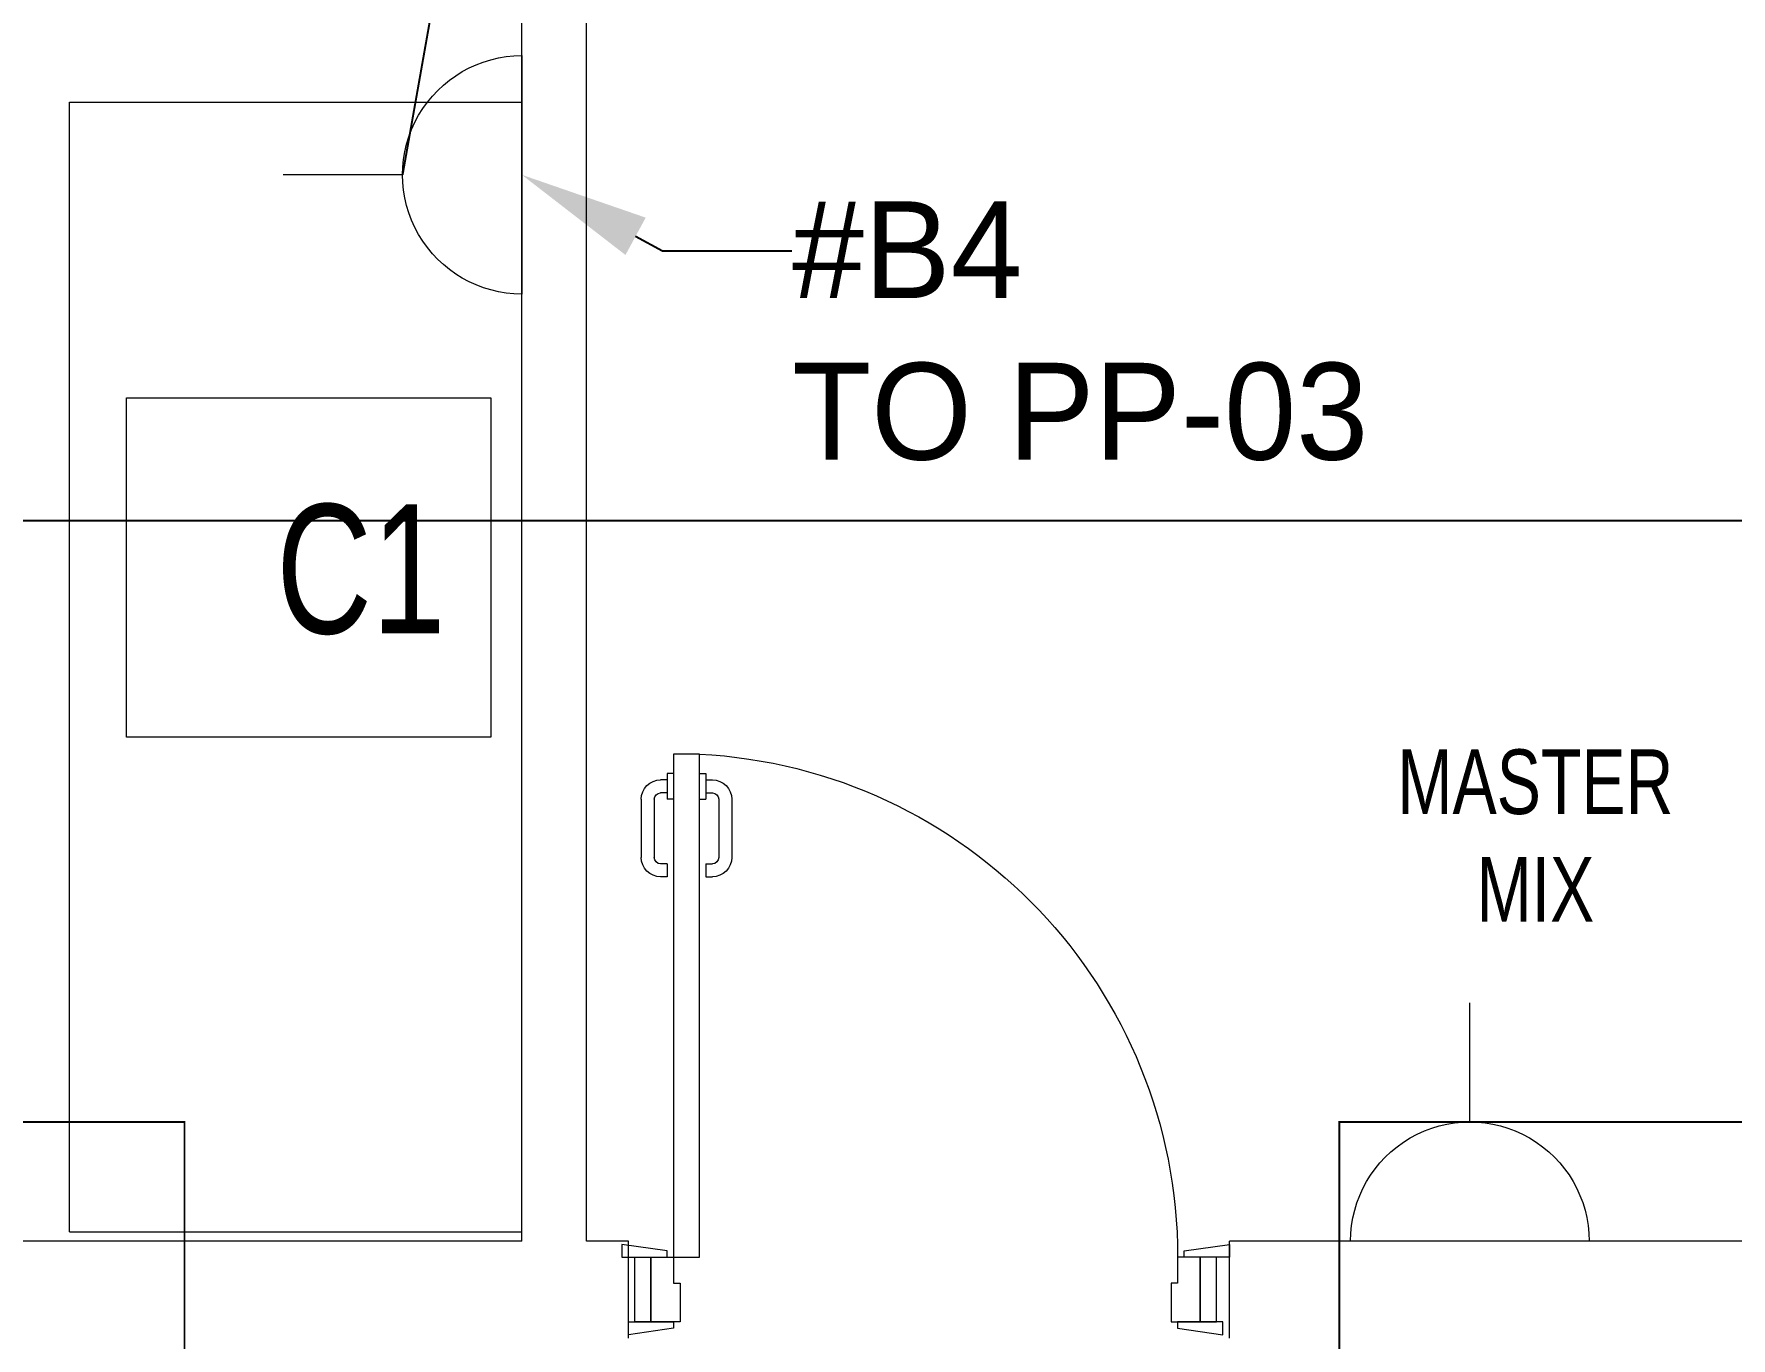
# Model space of a CAD drawing. Header units: metres. Extents: x 75097 to 220695, y -1557923 to -1361206.
# Drawn here: x 205363 to 207989, y -1463703 to -1461684 of the extents above; entities that cross this region are included whole.
import ezdxf
from ezdxf import colors
from ezdxf.entities.mleader import LeaderData, LeaderLine
from ezdxf.math import Vec2, Vec3

# ---------------------------------------------------------------- set-up
doc = ezdxf.new("R2010")
doc.units = ezdxf.units.M
doc.layers.get('0').update_dxf_attribs({"lineweight": 0})
for name, color, linetype, lineweight in [('A-100 - Copy$0$72_EGR_BASE_TEXT', 8, 'Continuous', 0), ('A-100 - Copy$0$Medical Equipment and Furniture', 8, 'Continuous', 0), ('A-100 - Copy$0$Walls', 8, 'Continuous', 0), ('A-100 - Copy$0$Wooden Joinery', 8, 'Continuous', 0)]:
    doc.layers.add(name, color=color, linetype=linetype, lineweight=lineweight)
doc.layers.add('A-100 - Copy$0$axes', color=8, linetype='Continuous')
doc.layers.add('E-POWR', color=7, linetype='Continuous', lineweight=9, true_color=0x4e7e3e)
doc.styles.add('A-100 - Copy$0$X3G_ENTITY_2587EA', font='swisscl.ttf', dxfattribs={"height": 200})
doc.styles.get("Standard").update_dxf_attribs({"font": 'GOTHIC.TTF'})

# ---------------------------------------------------------------- blocks, each defined once
blk = doc.blocks.new('NORMAL SOCKET')
at = {"layer": 'E-POWR'}
for p, q in [((0, 307.7), (0, 615.4)), ((-307.7, 0), (307.7, 0))]:
    blk.add_line(p, q, dxfattribs=at)
blk.add_ellipse((0, 0), major_axis=(32.8, 305.9), ratio=1, start_param=4.81904, end_param=7.960633, dxfattribs=at)
blk = doc.blocks.new('A-100 - Copy$0$A$C72370EFE')
at = {"layer": 'A-100 - Copy$0$Wooden Joinery'}
for p, q in [((-0.01, -0.04), (-0.02, -0.04)), ((-0.01, -0.03), (-0.01, -0.07)), ((0, -0.03), (-0.01, -0.03)), ((0.04, -0.03), (0.05, -0.03)), ((0.05, -0.03), (0.05, -0.07)), ((0.05, -0.04), (0.06, -0.04)), ((-0.05, -0.07), (-0.05, -0.16)), ((-0.03, -0.07), (-0.03, -0.16)), ((-0.01, -0.06), (-0.02, -0.06)), ((0, -0.07), (-0.01, -0.07)), ((0.04, -0.07), (0.05, -0.07)), ((0.05, -0.06), (0.06, -0.06)), ((0.07, -0.07), (0.07, -0.16)), ((0.09, -0.07), (0.09, -0.16)), ((-0.01, -0.17), (-0.02, -0.17)), ((-0.01, -0.17), (-0.01, -0.19)), ((0.05, -0.17), (0.06, -0.17)), ((0.05, -0.17), (0.05, -0.19)), ((-0.01, -0.19), (-0.02, -0.19)), ((0.05, -0.19), (0.06, -0.19))]:
    blk.add_line(p, q, dxfattribs=at)
for centre, radius, start, end in [((-0.02, -0.07), 0.03, 90, 180), ((0.06, -0.07), 0.03, 0, 90), ((-0.02, -0.07), 0.01, 90, 180), ((0.06, -0.07), 0.01, 0, 90), ((-0.02, -0.16), 0.03, 180, 270), ((-0.02, -0.16), 0.01, 180, 270), ((0.06, -0.16), 0.01, 270, 0), ((0.06, -0.16), 0.03, 270, 0)]:
    blk.add_arc(centre, radius, start, end, dxfattribs=at)
blk = doc.blocks.new('A-100 - Copy$0$A$C41DF7AD3')
at = {"layer": 'A-100 - Copy$0$Wooden Joinery', "elevation": 0}
for points in [[(820, 780), (820, 1559), (860, 1559), (860, 780)], [(70, 780), (70, 790), (0, 800), (0, 780)], [(870, 780), (870, 790), (940, 800), (940, 780)], [(80, 680), (80, 670), (10, 660), (10, 680)], [(860, 680), (860, 670), (930, 660), (930, 680)]]:
    blk.add_lwpolyline(points, close=True, dxfattribs=at)
for points in [[(45, 780), (45, 680), (20, 680), (20, 780), (45, 780)], [(45, 780), (80, 780), (80, 740), (90, 740), (90, 680), (45, 680), (45, 780)], [(895, 780), (860, 780), (860, 740), (850, 740), (850, 680), (895, 680), (895, 780)], [(895, 780), (895, 680), (920, 680), (920, 780), (895, 780)]]:
    blk.add_lwpolyline(points, dxfattribs=at)
at = {"layer": 'A-100 - Copy$0$Wooden Joinery'}
blk.add_arc((860, 780, 0), 780, 92.9397, 180, dxfattribs=at)
at = {"layer": 'A-100 - Copy$0$Wooden Joinery', "xscale": 999.9999999998856, "yscale": 999.9999999998856, "zscale": 999.9999999998856}
blk.add_blockref('A-100 - Copy$0$A$C72370EFE', (820, 1559, 0), dxfattribs=at)
blk = doc.blocks.new('A-100 - Copy')
at = {"layer": 'A-100 - Copy$0$axes'}
blk.add_line((215702.3, -1462437.7, 2.4), (83332.8, -1462437.7, 2.4), dxfattribs=at)
at = {"layer": 'A-100 - Copy$0$Medical Equipment and Furniture'}
for p, q in [((205418.3, -1461789.5, 0), (206118.3, -1461789.5, 0)), ((205418.3, -1463538.1, 0), (206118.3, -1463538.1, 0))]:
    blk.add_line(p, q, dxfattribs=at)
at = {"layer": 'A-100 - Copy$0$Medical Equipment and Furniture', "elevation": 0}
blk.add_lwpolyline([(205418.3, -1463538.1), (205418.3, -1461789.5)], dxfattribs=at)
blk.add_lwpolyline([(205506.4, -1462247.2), (206070.1, -1462247.2), (206070.1, -1462772.5), (205506.4, -1462772.5)], close=True, dxfattribs=at)
at = {"layer": 'A-100 - Copy$0$Walls'}
for p, q in [((206118.3, -1463552.7, 0), (203758.1, -1463552.7, 0)), ((206283, -1463552.7, 0), (206218.3, -1463552.7, 0)), ((209608.3, -1463552.7, 0), (207213, -1463552.7, 0))]:
    blk.add_line(p, q, dxfattribs=at)
at = {"layer": 'A-100 - Copy$0$Walls', "elevation": 0}
for points in [[(206118.3, -1463552.7), (206118.3, -1460522.7)], [(206218.3, -1463552.7), (206218.3, -1460522.7)]]:
    blk.add_lwpolyline(points, dxfattribs=at)
at = {"layer": 'A-100 - Copy$0$Walls'}
for points in [[(206283, -1463702.7, 0), (206283, -1463552.7, 0)], [(207213, -1463702.7, 0), (207213, -1463552.7, 0)]]:
    blk.add_polyline3d(points, dxfattribs=at)
at = {"layer": 'A-100 - Copy$0$Wooden Joinery', "xscale": -1}
blk.add_blockref('A-100 - Copy$0$A$C41DF7AD3', (207213, -1464357.6, 0), dxfattribs=at)
at = {"layer": 'A-100 - Copy$0$72_EGR_BASE_TEXT', "insert": (207686.5, -1462791.4), "char_height": 100, "attachment_point": 2, "style": 'A-100 - Copy$0$X3G_ENTITY_2587EA'}
blk.add_mtext('MASTER\\PMIX', dxfattribs=at)
at = {"layer": 'A-100 - Copy$0$Medical Equipment and Furniture', "insert": (205869.3, -1462411.8, 0), "char_height": 200, "attachment_point": 2, "style": 'A-100 - Copy$0$X3G_ENTITY_2587EA'}
blk.add_mtext('C1', dxfattribs=at)

msp = doc.modelspace()

# ---------------------------------------------------------------- linework, layer by layer
at = {"layer": 'E-POWR', "const_width": 3, "elevation": 0}
msp.add_lwpolyline([(204091.6, -1463368.1), (205596.2, -1463368.1), (205596.2, -1463887.3), (207383.1, -1463887.3), (207383.1, -1463368.1), (209424.7, -1463368.1), (209424.7, -1460148.1), (207139.6, -1460148.1), (202867.8, -1460148.1)], dxfattribs=at)

# ---------------------------------------------------------------- block references
at = {"layer": 'E-POWR', "color": 85, "xscale": -0.6, "yscale": 0.6, "zscale": 0.6}
msp.add_blockref('NORMAL SOCKET', (207585.1, -1463552.7, 0), dxfattribs=at)

# ---------------------------------------------------------------- next in the draw order: block references
msp.add_blockref('A-100 - Copy', (0, 0))

# ---------------------------------------------------------------- next in the draw order: linework, layer by layer
at = {"layer": 'E-POWR', "const_width": 3, "elevation": 0}
msp.add_lwpolyline([(205194.6, -1460656.7), (207669.5, -1460656.7), (207753.7, -1460617.3), (207845.6, -1460670), (209047.8, -1460670), (209134.7, -1460617.3), (209224.6, -1460688.6), (209224.6, -1461592.4), (205988.5, -1461592.4), (205933.7, -1461901.9)], dxfattribs=at)

# ---------------------------------------------------------------- next in the draw order: block references
at = {"layer": 'E-POWR', "color": 85, "xscale": -0.6, "yscale": 0.6, "zscale": 0.6, "rotation": 90}
msp.add_blockref('NORMAL SOCKET', (206118.3, -1461901.9, 0), dxfattribs=at)

# ---------------------------------------------------------------- next in the draw order: leaders
at = {"layer": 'E-POWR'}
ml = msp.add_multileader_mtext('Standard', dxfattribs=at)
ml.set_content('#B4\\PTO PP-03', color=256)
ml.set_leader_properties()
ml.build(insert=Vec2(0, 0))
ml.multileader.update_dxf_attribs({"text_right_attachment_type": 6, "dogleg_length": 200, "arrow_head_size": 200})
ctx = ml.context
ctx.base_point, ctx.char_height, ctx.arrow_head_size, ctx.landing_gap_size, ctx.plane_origin = Vec3(206536.1, -1462019.7, 0), 150, 200, 0.09, Vec3(206633.9, -1463611.5, 0)
ctx.right_attachment = 6
notes = []
notes.append((ctx, [(0, (1, 1, 0), (206336.1, -1462019.7, 0), (1, 0), 200, [(0, [(206118.3, -1461901.9, 0)], 0, [])])]))
ctx.mtext.insert, ctx.mtext.width, ctx.mtext.flow_direction = Vec3(206536.2, -1461942.8, 0), 1379.369, 5
for ctx, leaders in notes:
    for number, flags, end, landing, length, lines in leaders:
        leader = LeaderData()
        leader.index, (leader.has_last_leader_line, leader.has_dogleg_vector, leader.attachment_direction) = number, flags
        leader.last_leader_point, leader.dogleg_vector, leader.dogleg_length = Vec3(end), Vec3(landing), length
        for number, points, colour, breaks in lines:
            line = LeaderLine()
            line.index, line.vertices, line.color, line.breaks = number, Vec3.list(points), colors.encode_raw_color(colour), breaks
            leader.lines.append(line)
        ctx.leaders.append(leader)

doc.saveas('drawing.dxf')
